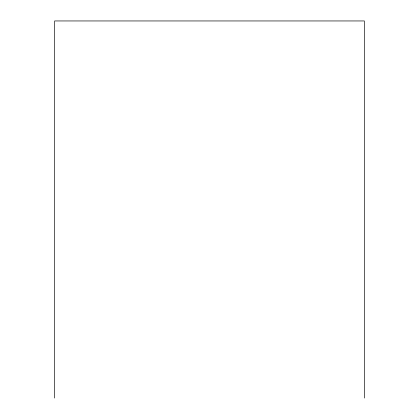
<?xml version="1.0" encoding="UTF-8"?>
<svg xmlns="http://www.w3.org/2000/svg" width="419" height="419" viewBox="0 0 419 419"><rect width="100%" height="100%" fill="white"/><g stroke="black" fill="none" stroke-linecap="round" stroke-linejoin="round"><path stroke-width="0.63" d="M364.357 398.05L364.357 20.95L54.643 20.95L54.643 398.05"/></g></svg>
